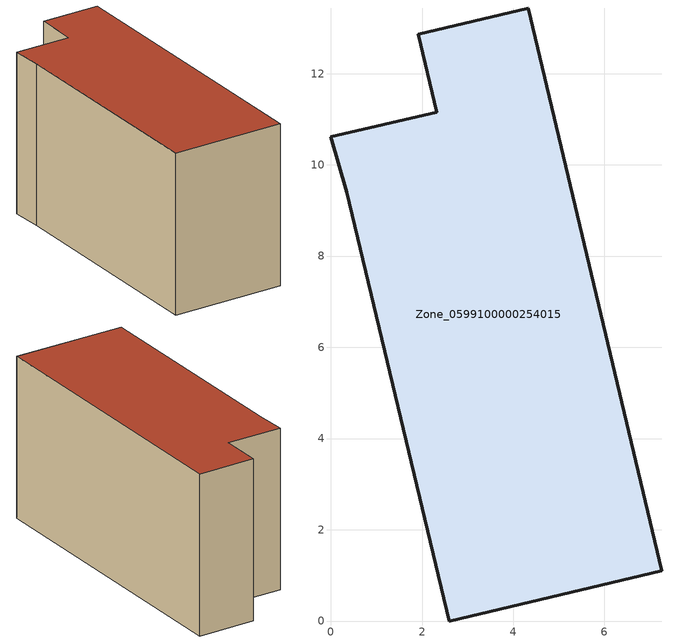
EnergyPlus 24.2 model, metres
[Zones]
Zone_0599100000254015
 floor ground (C_G): 2.6,0 0.34,9.4 0,10.61 2.32,11.16 1.92,12.86 4.33,13.44 7.25,1.1 z0
 wall outside (C_F): 0.34,9.4 2.6,0 7.25,1.1 4.33,13.44 1.92,12.86 2.32,11.16 0,10.61 0.34,9.4 z0:6.85
 roof outside (C_R): 7.25,1.1 4.33,13.44 1.92,12.86 2.32,11.16 0,10.61 0.34,9.4 2.6,0 z6.85
[BUILDING]
Pand.0599100000254015: North Axis=0; Terrain=City; Loads Convergence Tolerance Value=0.04; Temperature Convergence Tolerance Value=0.4; Solar Distribution=FullExterior; Maximum Number of Warmup Days=25; Minimum Number of Warmup Days=1
[Site:Location]
Rotterdam.The.Hague.AP_ZH_NLD Design_Conditions: Latitude=51.96; Longitude=4.45; Time Zone=1; Elevation=-4.5
[SITE:GROUNDTEMPERATURE:BUILDINGSURFACE]
18, 18, 18, 18, 18, 18, 18, 18, 18, 18, 18, 18
[MATERIAL] Thermal Absorptance=0.9; Solar Absorptance=0.7; Visible Absorptance=0.7
Name | Roughness | Thickness | Conductivity | Density | Specific Heat
G.TI.1992-2005 | MediumSmooth | 0.15 | 0.06 | 540 | 1210
F.TI.1992-2005 | Rough | 0.3 | 0.12 | 1920 | 840
R.TI.1992-2005 | MediumRough | 0.2 | 0.08 | 1500 | 1000
[CONSTRUCTION]
C_G: G.TI.1992-2005
C_F: F.TI.1992-2005
C_R: R.TI.1992-2005
[ZONE]
Zone_0599100000254015: Type=1; Multiplier=1; Ceiling Height=Autocalculate; Volume=Autocalculate; Floor Area=autocalculate; Part of Total Floor Area=Yes
[ZONEINFILTRATION:DESIGNFLOWRATE]
Infil_Zone_0599100000254015: Zone or ZoneList or Space or SpaceList=Zone_0599100000254015; Schedule=AlwaysOn; Design Flow Rate Calculation Method=Flow/Area; Flow Rate per Floor Area=0.0015; Constant Term Coefficient=1; Temperature Term Coefficient=0; Velocity Term Coefficient=0; Velocity Squared Term Coefficient=0
[HVACTEMPLATE:ZONE:IDEALLOADSAIRSYSTEM]
Zone_0599100000254015: Maximum Heating Supply Air Temperature=50; Minimum Cooling Supply Air Temperature=13; Maximum Heating Supply Air Humidity Ratio=0.0156; Minimum Cooling Supply Air Humidity Ratio=0.0077; Heating Limit=NoLimit; Cooling Limit=NoLimit; Dehumidification Control Type=ConstantSensibleHeatRatio; Cooling Sensible Heat Ratio=0.7; Dehumidification Setpoint=60; Humidification Control Type=None; Humidification Setpoint=30; Outdoor Air Method=None; Outdoor Air Flow Rate per Person=0.00944; Outdoor Air Flow Rate per Zone Floor Area=0; Outdoor Air Flow Rate per Zone=0; Demand Controlled Ventilation Type=None; Outdoor Air Economizer Type=NoEconomizer; Heat Recovery Type=None; Sensible Heat Recovery Effectiveness=0.7; Latent Heat Recovery Effectiveness=0.65
[ZONECONTROL:THERMOSTAT]
ThermostatControl_Zone_0599100000254015: Zone or ZoneList=Zone_0599100000254015; Control Type Schedule=DualSetpointControlType; Control 1=Thermostat_Zone_0599100000254015; Temperature Difference Between Cutout And Setpoint=0
[THERMOSTATSETPOINT:DUALSETPOINT]
Thermostat_Zone_0599100000254015: Heating Setpoint Temperature Schedule=HeatingSetpoint_Zone_0599100000254015; Cooling Setpoint Temperature Schedule=CoolingSetpoint_Zone_0599100000254015
[SCHEDULE:COMPACT]
HeatingSetpoint_Zone_0599100000254015: Through: 12/31, For: AllDays, Until: 24:00, 21
CoolingSetpoint_Zone_0599100000254015: Through: 12/31, For: AllDays, Until: 24:00, 24
DualSetpointControlType: Through: 12/31, For: AllDays, Until: 24:00, 4
AlwaysOn: Through: 12/31, For: AllDays, Until: 24:00, 1
